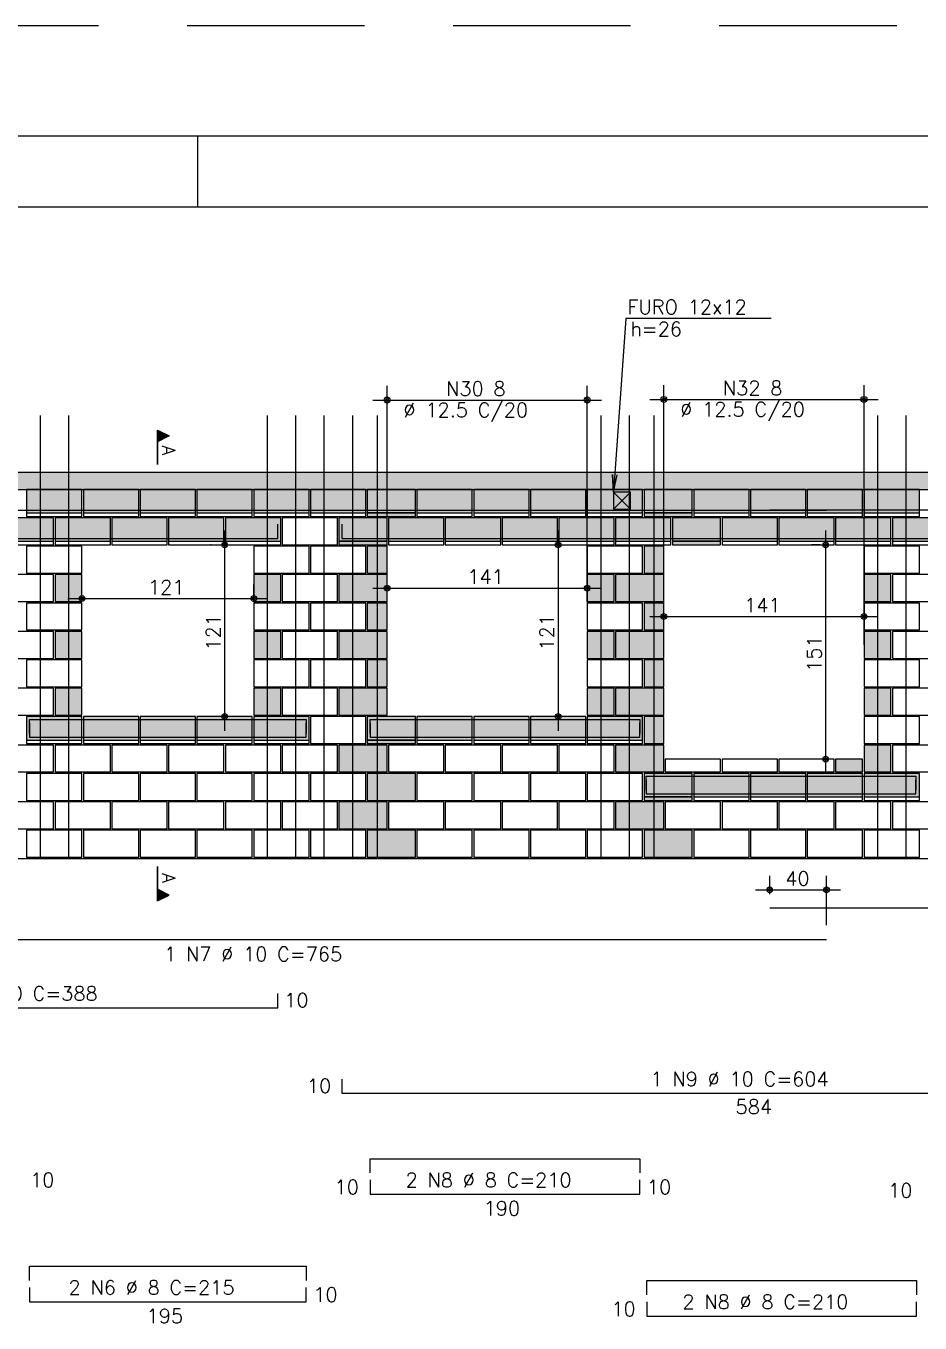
# Model space of a CAD drawing. Extents: x -1 to 122, y -1 to 61.
# Drawn here: x 19.46 to 32.06, y 42.78 to 61.05 of the extents above; entities that cross this region are included whole.
import ezdxf

# ---------------------------------------------------------------- set-up
doc = ezdxf.new("R2010")
doc.units = 0
doc.header["$MEASUREMENT"] = 0
doc.linetypes.add('HIDDEN', pattern=[0.375, 0.25, -0.125])
doc.layers.get('0').update_dxf_attribs({"linetype": 'CONTINUOUS'})
doc.layers.get('Defpoints').update_dxf_attribs({"linetype": 'CONTINUOUS'})
for name, color, linetype in [('ARQ_FOLHA', 7, 'CONTINUOUS'), ('PENA_01', 1, 'CONTINUOUS'), ('PENA_02', 2, 'CONTINUOUS'), ('PENA_03', 3, 'CONTINUOUS'), ('PENA_05', 5, 'CONTINUOUS'), ('PENA_09', 254, 'CONTINUOUS'), ('PENA_11', 252, 'CONTINUOUS'), ('PENA_21', 100, 'CONTINUOUS'), ('PENA_23', 50, 'CONTINUOUS'), ('PENA_28', 135, 'CONTINUOUS')]:
    doc.layers.add(name, color=color, linetype=linetype)
doc.styles.get("Standard").update_dxf_attribs({"font": 'ROMANS.SHX'})

# ---------------------------------------------------------------- blocks, each defined once
blk = doc.blocks.new('FOLHA A1+1 - 1102 X 594')
at = {"layer": 'ARQ_FOLHA', "color": 1}
blk.add_line((-979, 584), (-979, 594), dxfattribs=at)
for points in [[(-1189, 0), (0, 0), (0, 594), (-1189, 594)], [(-1164, 10), (-10, 10), (-10, 584), (-1164, 584)]]:
    blk.add_lwpolyline(points, close=True, dxfattribs=at)
at = {"layer": 'Defpoints', "color": 8, "linetype": 'HIDDEN', "ltscale": 100}
blk.add_lwpolyline([(-1208.5, 609.5), (-1208.5, -15.5), (19.5, -15.5), (19.5, 609.5)], close=True, dxfattribs=at)

msp = doc.modelspace()

# ---------------------------------------------------------------- linework, layer by layer
at = {"layer": 'PENA_01', "linetype": 'Continuous'}
for p, q in [((24.555, 52.932), (24.555, 55.981)), ((27.375, 52.932), (27.375, 55.981)), ((28.455, 52.332), (28.455, 55.99)), ((31.275, 52.332), (31.275, 55.99)), ((24.355, 55.781), (27.575, 55.781)), ((28.255, 55.79), (31.475, 55.79)), ((27.745, 54.482), (27.985, 54.242)), ((27.985, 54.482), (27.745, 54.242)), ((19.475, 54.192), (20.255, 54.192)), ((20.275, 54.192), (21.055, 54.192)), ((21.075, 54.192), (21.855, 54.192)), ((21.875, 54.192), (22.655, 54.192)), ((22.675, 54.192), (23.455, 54.192)), ((23.475, 54.192), (24.255, 54.192)), ((24.275, 54.192), (24.955, 54.192)), ((24.975, 54.192), (25.755, 54.192)), ((25.775, 54.192), (26.555, 54.192)), ((26.575, 54.192), (27.355, 54.192)), ((27.375, 54.192), (28.155, 54.192)), ((28.175, 54.192), (28.855, 54.192)), ((28.875, 54.192), (29.655, 54.192)), ((29.675, 54.192), (30.455, 54.192)), ((30.475, 54.192), (31.255, 54.192)), ((31.275, 54.192), (32.055, 54.192)), ((22.265, 53.942), (22.265, 51.122)), ((26.965, 53.942), (26.965, 51.122)), ((30.734, 53.942), (30.734, 50.522)), ((19.075, 53.792), (19.855, 53.792)), ((19.875, 53.792), (20.655, 53.792)), ((20.675, 53.792), (21.455, 53.792)), ((21.475, 53.792), (22.255, 53.792)), ((22.075, 53.742), (22.065, 53.742)), ((22.275, 53.792), (23.055, 53.792)), ((23.875, 53.792), (24.555, 53.792)), ((24.575, 53.792), (25.355, 53.792)), ((25.375, 53.792), (26.155, 53.792)), ((26.175, 53.792), (26.955, 53.792)), ((26.975, 53.792), (27.755, 53.792)), ((27.155, 53.742), (27.165, 53.742)), ((27.775, 53.792), (28.555, 53.792)), ((28.575, 53.792), (29.255, 53.792)), ((29.275, 53.792), (30.055, 53.792)), ((30.075, 53.792), (30.855, 53.792)), ((30.655, 53.742), (30.534, 53.742)), ((30.875, 53.792), (31.655, 53.792)), ((31.675, 53.792), (32.455, 53.792)), ((20.255, 52.932), (20.255, 53.184)), ((22.675, 52.932), (22.675, 53.184)), ((24.355, 53.132), (27.575, 53.132)), ((27.375, 53.122), (27.375, 52.932)), ((20.055, 52.984), (22.875, 52.984)), ((28.255, 52.732), (31.475, 52.732)), ((19.475, 50.992), (20.255, 50.992)), ((20.275, 50.992), (21.055, 50.992)), ((21.075, 50.992), (21.855, 50.992)), ((21.875, 50.992), (22.655, 50.992)), ((22.675, 50.992), (23.455, 50.992)), ((24.275, 50.992), (24.955, 50.992)), ((24.975, 50.992), (25.755, 50.992)), ((25.775, 50.992), (26.555, 50.992)), ((26.575, 50.992), (27.355, 50.992)), ((27.375, 50.992), (28.155, 50.992)), ((30.655, 50.722), (30.534, 50.722)), ((28.175, 50.192), (28.855, 50.192)), ((28.875, 50.192), (29.655, 50.192)), ((29.675, 50.192), (30.455, 50.192)), ((30.475, 50.192), (31.255, 50.192)), ((31.275, 50.192), (32.055, 50.192)), ((29.946, 48.823), (29.946, 49.081)), ((30.746, 48.384), (30.746, 49.081)), ((29.746, 48.881), (30.946, 48.881))]:
    msp.add_line(p, q, dxfattribs=at)
msp.add_lwpolyline([(27.745, 54.482), (27.745, 54.242), (27.985, 54.242), (27.985, 54.482), (27.745, 54.482)], dxfattribs=at)
at = {"layer": 'PENA_02', "linetype": 'Continuous'}
msp.add_line((7.775, 49.322), (63.955, 49.322), dxfattribs=at)
for points in [[(7.775, 54.762), (7.775, 54.522), (8.375, 54.522), (8.375, 53.742), (15.855, 53.742), (15.855, 54.522), (43.355, 54.522), (43.355, 54.762), (7.775, 54.762)], [(19.475, 54.142), (20.255, 54.142), (20.255, 54.522), (19.475, 54.522), (19.475, 54.142)], [(20.275, 54.142), (21.055, 54.142), (21.055, 54.522), (20.275, 54.522), (20.275, 54.142)], [(21.075, 54.142), (21.855, 54.142), (21.855, 54.522), (21.075, 54.522), (21.075, 54.142)], [(21.875, 54.142), (22.655, 54.142), (22.655, 54.522), (21.875, 54.522), (21.875, 54.142)], [(22.675, 54.142), (23.455, 54.142), (23.455, 54.522), (22.675, 54.522), (22.675, 54.142)], [(23.475, 54.142), (24.255, 54.142), (24.255, 54.522), (23.475, 54.522), (23.475, 54.142)], [(24.275, 54.142), (24.955, 54.142), (24.955, 54.522), (24.275, 54.522), (24.275, 54.142)], [(24.975, 54.142), (25.755, 54.142), (25.755, 54.522), (24.975, 54.522), (24.975, 54.142)], [(25.775, 54.142), (26.555, 54.142), (26.555, 54.522), (25.775, 54.522), (25.775, 54.142)], [(26.575, 54.142), (27.355, 54.142), (27.355, 54.522), (26.575, 54.522), (26.575, 54.142)], [(27.375, 54.142), (28.155, 54.142), (28.155, 54.522), (27.375, 54.522), (27.375, 54.142)], [(28.175, 54.142), (28.855, 54.142), (28.855, 54.522), (28.175, 54.522), (28.175, 54.142)], [(28.875, 54.142), (29.655, 54.142), (29.655, 54.522), (28.875, 54.522), (28.875, 54.142)], [(29.675, 54.142), (30.455, 54.142), (30.455, 54.522), (29.675, 54.522), (29.675, 54.142)], [(30.475, 54.142), (31.255, 54.142), (31.255, 54.522), (30.475, 54.522), (30.475, 54.142)], [(31.275, 54.142), (32.055, 54.142), (32.055, 54.522), (31.275, 54.522), (31.275, 54.142)], [(19.075, 53.742), (19.855, 53.742), (19.855, 54.122), (19.075, 54.122), (19.075, 53.742)], [(19.875, 53.742), (20.655, 53.742), (20.655, 54.122), (19.875, 54.122), (19.875, 53.742)], [(20.675, 53.742), (21.455, 53.742), (21.455, 54.122), (20.675, 54.122), (20.675, 53.742)], [(21.475, 53.742), (22.255, 53.742), (22.255, 54.122), (21.475, 54.122), (21.475, 53.742)], [(22.275, 53.742), (23.055, 53.742), (23.055, 54.122), (22.275, 54.122), (22.275, 53.742)], [(23.075, 53.742), (23.855, 53.742), (23.855, 54.122), (23.075, 54.122), (23.075, 53.742)], [(23.875, 53.742), (24.555, 53.742), (24.555, 54.122), (23.875, 54.122), (23.875, 53.742)], [(24.575, 53.742), (25.355, 53.742), (25.355, 54.122), (24.575, 54.122), (24.575, 53.742)], [(25.375, 53.742), (26.155, 53.742), (26.155, 54.122), (25.375, 54.122), (25.375, 53.742)], [(26.175, 53.742), (26.955, 53.742), (26.955, 54.122), (26.175, 54.122), (26.175, 53.742)], [(26.975, 53.742), (27.755, 53.742), (27.755, 54.122), (26.975, 54.122), (26.975, 53.742)], [(27.775, 53.742), (28.555, 53.742), (28.555, 54.122), (27.775, 54.122), (27.775, 53.742)], [(28.575, 53.742), (29.255, 53.742), (29.255, 54.122), (28.575, 54.122), (28.575, 53.742)], [(29.275, 53.742), (30.055, 53.742), (30.055, 54.122), (29.275, 54.122), (29.275, 53.742)], [(30.075, 53.742), (30.855, 53.742), (30.855, 54.122), (30.075, 54.122), (30.075, 53.742)], [(30.875, 53.742), (31.655, 53.742), (31.655, 54.122), (30.875, 54.122), (30.875, 53.742)], [(31.675, 53.742), (32.455, 53.742), (32.455, 54.122), (31.675, 54.122), (31.675, 53.742)], [(19.475, 53.342), (20.255, 53.342), (20.255, 53.722), (19.475, 53.722), (19.475, 53.342)], [(22.675, 53.342), (23.455, 53.342), (23.455, 53.722), (22.675, 53.722), (22.675, 53.342)], [(23.475, 53.342), (24.255, 53.342), (24.255, 53.722), (23.475, 53.722), (23.475, 53.342)], [(24.275, 53.342), (24.555, 53.342), (24.555, 53.722), (24.275, 53.722), (24.275, 53.342)], [(27.375, 53.342), (28.155, 53.342), (28.155, 53.722), (27.375, 53.722), (27.375, 53.342)], [(28.175, 53.342), (28.455, 53.342), (28.455, 53.722), (28.175, 53.722), (28.175, 53.342)], [(31.275, 53.342), (32.055, 53.342), (32.055, 53.722), (31.275, 53.722), (31.275, 53.342)], [(19.075, 52.942), (19.855, 52.942), (19.855, 53.322), (19.075, 53.322), (19.075, 52.942)], [(19.875, 52.942), (20.255, 52.942), (20.255, 53.322), (19.875, 53.322), (19.875, 52.942)], [(22.675, 52.942), (23.055, 52.942), (23.055, 53.322), (22.675, 53.322), (22.675, 52.942)], [(23.075, 52.942), (23.855, 52.942), (23.855, 53.322), (23.075, 53.322), (23.075, 52.942)], [(23.875, 52.942), (24.555, 52.942), (24.555, 53.322), (23.875, 53.322), (23.875, 52.942)], [(27.375, 52.942), (27.755, 52.942), (27.755, 53.322), (27.375, 53.322), (27.375, 52.942)], [(27.775, 52.942), (28.455, 52.942), (28.455, 53.322), (27.775, 53.322), (27.775, 52.942)], [(31.275, 52.942), (31.655, 52.942), (31.655, 53.322), (31.275, 53.322), (31.275, 52.942)], [(31.675, 52.942), (32.455, 52.942), (32.455, 53.322), (31.675, 53.322), (31.675, 52.942)], [(19.475, 52.542), (20.255, 52.542), (20.255, 52.922), (19.475, 52.922), (19.475, 52.542)], [(22.675, 52.542), (23.455, 52.542), (23.455, 52.922), (22.675, 52.922), (22.675, 52.542)], [(23.475, 52.542), (24.255, 52.542), (24.255, 52.922), (23.475, 52.922), (23.475, 52.542)], [(24.275, 52.542), (24.555, 52.542), (24.555, 52.922), (24.275, 52.922), (24.275, 52.542)], [(27.375, 52.542), (28.155, 52.542), (28.155, 52.922), (27.375, 52.922), (27.375, 52.542)], [(28.175, 52.542), (28.455, 52.542), (28.455, 52.922), (28.175, 52.922), (28.175, 52.542)], [(31.275, 52.542), (32.055, 52.542), (32.055, 52.922), (31.275, 52.922), (31.275, 52.542)], [(19.075, 52.142), (19.855, 52.142), (19.855, 52.522), (19.075, 52.522), (19.075, 52.142)], [(19.875, 52.142), (20.255, 52.142), (20.255, 52.522), (19.875, 52.522), (19.875, 52.142)], [(22.675, 52.142), (23.055, 52.142), (23.055, 52.522), (22.675, 52.522), (22.675, 52.142)], [(23.075, 52.142), (23.855, 52.142), (23.855, 52.522), (23.075, 52.522), (23.075, 52.142)], [(23.875, 52.142), (24.555, 52.142), (24.555, 52.522), (23.875, 52.522), (23.875, 52.142)], [(27.375, 52.142), (27.755, 52.142), (27.755, 52.522), (27.375, 52.522), (27.375, 52.142)], [(27.775, 52.142), (28.455, 52.142), (28.455, 52.522), (27.775, 52.522), (27.775, 52.142)], [(31.275, 52.142), (31.655, 52.142), (31.655, 52.522), (31.275, 52.522), (31.275, 52.142)], [(31.675, 52.142), (32.455, 52.142), (32.455, 52.522), (31.675, 52.522), (31.675, 52.142)], [(19.475, 51.742), (20.255, 51.742), (20.255, 52.122), (19.475, 52.122), (19.475, 51.742)], [(22.675, 51.742), (23.455, 51.742), (23.455, 52.122), (22.675, 52.122), (22.675, 51.742)], [(23.475, 51.742), (24.255, 51.742), (24.255, 52.122), (23.475, 52.122), (23.475, 51.742)], [(24.275, 51.742), (24.555, 51.742), (24.555, 52.122), (24.275, 52.122), (24.275, 51.742)], [(27.375, 51.742), (28.155, 51.742), (28.155, 52.122), (27.375, 52.122), (27.375, 51.742)], [(28.175, 51.742), (28.455, 51.742), (28.455, 52.122), (28.175, 52.122), (28.175, 51.742)], [(31.275, 51.742), (32.055, 51.742), (32.055, 52.122), (31.275, 52.122), (31.275, 51.742)], [(19.075, 51.342), (19.855, 51.342), (19.855, 51.722), (19.075, 51.722), (19.075, 51.342)], [(19.875, 51.342), (20.255, 51.342), (20.255, 51.722), (19.875, 51.722), (19.875, 51.342)], [(22.675, 51.342), (23.055, 51.342), (23.055, 51.722), (22.675, 51.722), (22.675, 51.342)], [(23.075, 51.342), (23.855, 51.342), (23.855, 51.722), (23.075, 51.722), (23.075, 51.342)], [(23.875, 51.342), (24.555, 51.342), (24.555, 51.722), (23.875, 51.722), (23.875, 51.342)], [(27.375, 51.342), (27.755, 51.342), (27.755, 51.722), (27.375, 51.722), (27.375, 51.342)], [(27.775, 51.342), (28.455, 51.342), (28.455, 51.722), (27.775, 51.722), (27.775, 51.342)], [(31.275, 51.342), (31.655, 51.342), (31.655, 51.722), (31.275, 51.722), (31.275, 51.342)], [(31.675, 51.342), (32.455, 51.342), (32.455, 51.722), (31.675, 51.722), (31.675, 51.342)], [(19.475, 50.942), (20.255, 50.942), (20.255, 51.322), (19.475, 51.322), (19.475, 50.942)], [(20.275, 50.942), (21.055, 50.942), (21.055, 51.322), (20.275, 51.322), (20.275, 50.942)], [(21.075, 50.942), (21.855, 50.942), (21.855, 51.322), (21.075, 51.322), (21.075, 50.942)], [(21.875, 50.942), (22.655, 50.942), (22.655, 51.322), (21.875, 51.322), (21.875, 50.942)], [(22.675, 50.942), (23.455, 50.942), (23.455, 51.322), (22.675, 51.322), (22.675, 50.942)], [(23.475, 50.942), (24.255, 50.942), (24.255, 51.322), (23.475, 51.322), (23.475, 50.942)], [(24.275, 50.942), (24.955, 50.942), (24.955, 51.322), (24.275, 51.322), (24.275, 50.942)], [(24.975, 50.942), (25.755, 50.942), (25.755, 51.322), (24.975, 51.322), (24.975, 50.942)], [(25.775, 50.942), (26.555, 50.942), (26.555, 51.322), (25.775, 51.322), (25.775, 50.942)], [(26.575, 50.942), (27.355, 50.942), (27.355, 51.322), (26.575, 51.322), (26.575, 50.942)], [(27.375, 50.942), (28.155, 50.942), (28.155, 51.322), (27.375, 51.322), (27.375, 50.942)], [(28.175, 50.942), (28.455, 50.942), (28.455, 51.322), (28.175, 51.322), (28.175, 50.942)], [(31.275, 50.942), (32.055, 50.942), (32.055, 51.322), (31.275, 51.322), (31.275, 50.942)], [(19.075, 50.542), (19.855, 50.542), (19.855, 50.922), (19.075, 50.922), (19.075, 50.542)], [(19.875, 50.542), (20.655, 50.542), (20.655, 50.922), (19.875, 50.922), (19.875, 50.542)], [(20.675, 50.542), (21.455, 50.542), (21.455, 50.922), (20.675, 50.922), (20.675, 50.542)], [(21.475, 50.542), (22.255, 50.542), (22.255, 50.922), (21.475, 50.922), (21.475, 50.542)], [(22.275, 50.542), (23.055, 50.542), (23.055, 50.922), (22.275, 50.922), (22.275, 50.542)], [(23.075, 50.542), (23.855, 50.542), (23.855, 50.922), (23.075, 50.922), (23.075, 50.542)], [(23.875, 50.542), (24.555, 50.542), (24.555, 50.922), (23.875, 50.922), (23.875, 50.542)], [(24.575, 50.542), (25.355, 50.542), (25.355, 50.922), (24.575, 50.922), (24.575, 50.542)], [(25.375, 50.542), (26.155, 50.542), (26.155, 50.922), (25.375, 50.922), (25.375, 50.542)], [(26.175, 50.542), (26.955, 50.542), (26.955, 50.922), (26.175, 50.922), (26.175, 50.542)], [(26.975, 50.542), (27.755, 50.542), (27.755, 50.922), (26.975, 50.922), (26.975, 50.542)], [(27.775, 50.542), (28.455, 50.542), (28.455, 50.922), (27.775, 50.922), (27.775, 50.542)], [(31.275, 50.542), (31.655, 50.542), (31.655, 50.922), (31.275, 50.922), (31.275, 50.542)], [(31.675, 50.542), (32.455, 50.542), (32.455, 50.922), (31.675, 50.922), (31.675, 50.542)], [(28.475, 50.542), (29.255, 50.542), (29.255, 50.722), (28.475, 50.722), (28.475, 50.542)], [(29.275, 50.542), (30.055, 50.542), (30.055, 50.722), (29.275, 50.722), (29.275, 50.542)], [(30.075, 50.542), (30.855, 50.542), (30.855, 50.722), (30.075, 50.722), (30.075, 50.542)], [(30.875, 50.542), (31.255, 50.542), (31.255, 50.722), (30.875, 50.722), (30.875, 50.542)], [(19.475, 50.142), (20.255, 50.142), (20.255, 50.522), (19.475, 50.522), (19.475, 50.142)], [(20.275, 50.142), (21.055, 50.142), (21.055, 50.522), (20.275, 50.522), (20.275, 50.142)], [(21.075, 50.142), (21.855, 50.142), (21.855, 50.522), (21.075, 50.522), (21.075, 50.142)], [(21.875, 50.142), (22.655, 50.142), (22.655, 50.522), (21.875, 50.522), (21.875, 50.142)], [(22.675, 50.142), (23.455, 50.142), (23.455, 50.522), (22.675, 50.522), (22.675, 50.142)], [(23.475, 50.142), (24.255, 50.142), (24.255, 50.522), (23.475, 50.522), (23.475, 50.142)], [(24.275, 50.142), (24.955, 50.142), (24.955, 50.522), (24.275, 50.522), (24.275, 50.142)], [(24.975, 50.142), (25.755, 50.142), (25.755, 50.522), (24.975, 50.522), (24.975, 50.142)], [(25.775, 50.142), (26.555, 50.142), (26.555, 50.522), (25.775, 50.522), (25.775, 50.142)], [(26.575, 50.142), (27.355, 50.142), (27.355, 50.522), (26.575, 50.522), (26.575, 50.142)], [(27.375, 50.142), (28.155, 50.142), (28.155, 50.522), (27.375, 50.522), (27.375, 50.142)], [(28.175, 50.142), (28.855, 50.142), (28.855, 50.522), (28.175, 50.522), (28.175, 50.142)], [(28.875, 50.142), (29.655, 50.142), (29.655, 50.522), (28.875, 50.522), (28.875, 50.142)], [(29.675, 50.142), (30.455, 50.142), (30.455, 50.522), (29.675, 50.522), (29.675, 50.142)], [(30.475, 50.142), (31.255, 50.142), (31.255, 50.522), (30.475, 50.522), (30.475, 50.142)], [(31.275, 50.142), (32.055, 50.142), (32.055, 50.522), (31.275, 50.522), (31.275, 50.142)], [(19.075, 49.742), (19.855, 49.742), (19.855, 50.122), (19.075, 50.122), (19.075, 49.742)], [(19.875, 49.742), (20.655, 49.742), (20.655, 50.122), (19.875, 50.122), (19.875, 49.742)], [(20.675, 49.742), (21.455, 49.742), (21.455, 50.122), (20.675, 50.122), (20.675, 49.742)], [(21.475, 49.742), (22.255, 49.742), (22.255, 50.122), (21.475, 50.122), (21.475, 49.742)], [(22.275, 49.742), (23.055, 49.742), (23.055, 50.122), (22.275, 50.122), (22.275, 49.742)], [(23.075, 49.742), (23.855, 49.742), (23.855, 50.122), (23.075, 50.122), (23.075, 49.742)], [(23.875, 49.742), (24.555, 49.742), (24.555, 50.122), (23.875, 50.122), (23.875, 49.742)], [(24.575, 49.742), (25.355, 49.742), (25.355, 50.122), (24.575, 50.122), (24.575, 49.742)], [(25.375, 49.742), (26.155, 49.742), (26.155, 50.122), (25.375, 50.122), (25.375, 49.742)], [(26.175, 49.742), (26.955, 49.742), (26.955, 50.122), (26.175, 50.122), (26.175, 49.742)], [(26.975, 49.742), (27.755, 49.742), (27.755, 50.122), (26.975, 50.122), (26.975, 49.742)], [(27.775, 49.742), (28.455, 49.742), (28.455, 50.122), (27.775, 50.122), (27.775, 49.742)], [(28.475, 49.742), (29.255, 49.742), (29.255, 50.122), (28.475, 50.122), (28.475, 49.742)], [(29.275, 49.742), (30.055, 49.742), (30.055, 50.122), (29.275, 50.122), (29.275, 49.742)], [(30.075, 49.742), (30.855, 49.742), (30.855, 50.122), (30.075, 50.122), (30.075, 49.742)], [(30.875, 49.742), (31.655, 49.742), (31.655, 50.122), (30.875, 50.122), (30.875, 49.742)], [(31.675, 49.742), (32.455, 49.742), (32.455, 50.122), (31.675, 50.122), (31.675, 49.742)], [(19.475, 49.342), (20.255, 49.342), (20.255, 49.722), (19.475, 49.722), (19.475, 49.342)], [(20.275, 49.342), (21.055, 49.342), (21.055, 49.722), (20.275, 49.722), (20.275, 49.342)], [(21.075, 49.342), (21.855, 49.342), (21.855, 49.722), (21.075, 49.722), (21.075, 49.342)], [(21.875, 49.342), (22.655, 49.342), (22.655, 49.722), (21.875, 49.722), (21.875, 49.342)], [(22.675, 49.342), (23.455, 49.342), (23.455, 49.722), (22.675, 49.722), (22.675, 49.342)], [(23.475, 49.342), (24.255, 49.342), (24.255, 49.722), (23.475, 49.722), (23.475, 49.342)], [(24.275, 49.342), (24.955, 49.342), (24.955, 49.722), (24.275, 49.722), (24.275, 49.342)], [(24.975, 49.342), (25.755, 49.342), (25.755, 49.722), (24.975, 49.722), (24.975, 49.342)], [(25.775, 49.342), (26.555, 49.342), (26.555, 49.722), (25.775, 49.722), (25.775, 49.342)], [(26.575, 49.342), (27.355, 49.342), (27.355, 49.722), (26.575, 49.722), (26.575, 49.342)], [(27.375, 49.342), (28.155, 49.342), (28.155, 49.722), (27.375, 49.722), (27.375, 49.342)], [(28.175, 49.342), (28.855, 49.342), (28.855, 49.722), (28.175, 49.722), (28.175, 49.342)], [(28.875, 49.342), (29.655, 49.342), (29.655, 49.722), (28.875, 49.722), (28.875, 49.342)], [(29.675, 49.342), (30.455, 49.342), (30.455, 49.722), (29.675, 49.722), (29.675, 49.342)], [(30.475, 49.342), (31.255, 49.342), (31.255, 49.722), (30.475, 49.722), (30.475, 49.342)], [(31.275, 49.342), (32.055, 49.342), (32.055, 49.722), (31.275, 49.722), (31.275, 49.342)]]:
    msp.add_lwpolyline(points, dxfattribs=at)
for centre, radius in [((24.555, 55.781), 0.0416), ((24.555, 55.781), 0.0208), ((27.375, 55.781), 0.0416), ((27.375, 55.781), 0.0208), ((28.455, 55.79), 0.0416), ((28.455, 55.79), 0.0208), ((31.275, 55.79), 0.0416), ((31.275, 55.79), 0.0208), ((22.265, 53.742), 0.04), ((22.265, 53.742), 0.02), ((26.965, 53.742), 0.04), ((26.965, 53.742), 0.02), ((30.734, 53.742), 0.04), ((30.734, 53.742), 0.02), ((24.555, 53.132), 0.04), ((27.375, 53.132), 0.04), ((20.255, 52.984), 0.04), ((20.255, 52.984), 0.02), ((22.675, 52.984), 0.04), ((22.675, 52.984), 0.02), ((24.555, 53.132), 0.02), ((27.375, 53.132), 0.02), ((28.455, 52.732), 0.04), ((28.455, 52.732), 0.02), ((31.275, 52.732), 0.04), ((31.275, 52.732), 0.02), ((22.265, 51.322), 0.04), ((22.265, 51.322), 0.02), ((26.965, 51.322), 0.04), ((26.965, 51.322), 0.02), ((30.734, 50.722), 0.04), ((30.734, 50.722), 0.02), ((29.946, 48.881), 0.04), ((29.946, 48.881), 0.02), ((30.746, 48.881), 0.04), ((30.746, 48.881), 0.02)]:
    msp.add_circle(centre, radius, dxfattribs=at)
at = {"layer": 'PENA_03', "linetype": 'Continuous'}
for p, q in [((21.32, 54.872), (21.32, 55.358)), ((21.32, 55.358), (21.485, 55.275)), ((21.32, 55.357), (21.32, 55.193)), ((21.32, 55.357), (21.484, 55.275)), ((21.484, 55.275), (21.32, 55.193)), ((21.485, 55.275), (21.32, 55.192)), ((21.32, 55.192), (21.32, 54.872)), ((21.332, 55.352), (21.332, 55.198)), ((21.345, 55.345), (21.345, 55.205)), ((21.358, 55.339), (21.358, 55.211)), ((21.371, 55.332), (21.371, 55.218)), ((21.383, 55.326), (21.383, 55.224)), ((21.396, 55.32), (21.396, 55.23)), ((21.409, 55.313), (21.409, 55.237)), ((21.422, 55.307), (21.422, 55.243)), ((21.434, 55.301), (21.434, 55.249)), ((21.447, 55.294), (21.447, 55.256)), ((21.46, 55.288), (21.46, 55.262)), ((21.473, 55.281), (21.473, 55.269)), ((22.275, 53.742), (22.275, 53.742)), ((26.955, 53.742), (26.955, 53.742)), ((30.855, 53.742), (30.855, 53.742)), ((27.375, 53.322), (27.375, 53.322)), ((24.555, 53.132), (24.555, 53.132)), ((20.255, 52.732), (20.255, 52.732)), ((22.675, 52.732), (22.675, 52.732)), ((24.555, 52.732), (24.555, 52.732)), ((27.375, 52.732), (27.375, 52.732)), ((28.455, 52.732), (28.455, 52.732)), ((31.275, 52.732), (31.275, 52.732)), ((28.455, 52.132), (28.455, 52.132)), ((31.275, 52.132), (31.275, 52.132)), ((22.265, 51.322), (22.265, 51.322)), ((26.965, 51.322), (26.965, 51.322)), ((30.855, 50.722), (30.855, 50.722)), ((21.32, 49.211), (21.32, 48.725)), ((21.32, 48.891), (21.32, 49.211)), ((21.485, 48.808), (21.32, 48.891)), ((21.32, 48.726), (21.32, 48.89)), ((21.484, 48.808), (21.32, 48.89)), ((21.32, 48.725), (21.485, 48.808)), ((21.32, 48.726), (21.484, 48.808)), ((21.332, 48.731), (21.332, 48.885)), ((21.345, 48.738), (21.345, 48.878)), ((21.358, 48.744), (21.358, 48.872)), ((21.371, 48.751), (21.371, 48.865)), ((21.383, 48.757), (21.383, 48.859)), ((21.396, 48.763), (21.396, 48.853)), ((21.409, 48.77), (21.409, 48.846)), ((21.422, 48.776), (21.422, 48.84)), ((21.434, 48.783), (21.434, 48.834)), ((21.447, 48.789), (21.447, 48.827)), ((21.46, 48.795), (21.46, 48.821)), ((21.473, 48.802), (21.473, 48.814)), ((29.946, 48.623), (29.946, 48.623)), ((30.746, 48.184), (30.746, 48.184))]:
    msp.add_line(p, q, dxfattribs=at)
msp.add_lwpolyline([(29.969, 56.931), (27.92, 56.931), (27.745, 54.482), (27.73, 54.732), (27.745, 54.482), (27.795, 54.727)], dxfattribs=at)
at = {"layer": 'PENA_05', "linetype": 'Continuous'}
for p, q in [((15.455, 54.232), (30.746, 54.232)), ((48.255, 54.232), (29.946, 54.232)), ((23.015, 53.832), (23.015, 54.032)), ((23.915, 54.032), (23.915, 53.832)), ((15.455, 53.832), (23.015, 53.832)), ((23.915, 53.832), (35.615, 53.832)), ((19.515, 51.082), (19.515, 51.282)), ((19.515, 51.282), (23.415, 51.282)), ((19.515, 51.232), (19.515, 51.032)), ((23.415, 51.282), (23.415, 51.082)), ((23.415, 51.032), (23.415, 51.232)), ((24.315, 51.082), (24.315, 51.282)), ((24.315, 51.282), (28.115, 51.282)), ((24.315, 51.232), (24.315, 51.032)), ((28.115, 51.282), (28.115, 51.082)), ((28.115, 51.032), (28.115, 51.232)), ((19.515, 51.032), (23.415, 51.032)), ((24.315, 51.032), (28.115, 51.032)), ((28.205, 50.282), (28.205, 50.482)), ((28.205, 50.482), (32.005, 50.482)), ((28.205, 50.432), (28.205, 50.232)), ((32.005, 50.482), (32.005, 50.282)), ((32.005, 50.232), (32.005, 50.432)), ((28.205, 50.232), (32.005, 50.232)), ((48.255, 48.623), (29.946, 48.623)), ((15.455, 48.184), (30.746, 48.184)), ((23.015, 47.222), (23.015, 47.422)), ((15.455, 47.222), (23.015, 47.222)), ((23.915, 46.217), (23.915, 46.017)), ((23.915, 46.017), (35.615, 46.017)), ((24.315, 44.895), (24.315, 45.095)), ((24.315, 45.095), (28.115, 45.095)), ((28.115, 45.095), (28.115, 44.895)), ((24.315, 44.795), (24.315, 44.595)), ((28.115, 44.595), (28.115, 44.795)), ((24.315, 44.595), (28.115, 44.595)), ((19.515, 43.38), (19.515, 43.58)), ((19.515, 43.58), (23.415, 43.58)), ((23.415, 43.58), (23.415, 43.38)), ((28.215, 43.179), (28.215, 43.379)), ((28.215, 43.379), (32.015, 43.379)), ((32.015, 43.379), (32.015, 43.179)), ((19.515, 43.28), (19.515, 43.08)), ((23.415, 43.08), (23.415, 43.28)), ((19.515, 43.08), (23.415, 43.08)), ((28.215, 43.079), (28.215, 42.879)), ((32.015, 42.879), (32.015, 43.079)), ((28.215, 42.879), (32.015, 42.879))]:
    msp.add_line(p, q, dxfattribs=at)
for points in [[(19.665, 55.562), (19.665, 49.322)], [(20.065, 55.562), (20.065, 49.322)], [(22.865, 55.562), (22.865, 49.322)], [(23.265, 55.562), (23.265, 49.322)], [(23.665, 55.562), (23.665, 49.322)], [(24.065, 55.562), (24.065, 49.322)], [(24.415, 55.562), (24.415, 49.322)], [(27.565, 55.562), (27.565, 49.322)], [(27.965, 55.562), (27.965, 49.322)], [(28.315, 55.562), (28.315, 49.322)], [(31.465, 55.562), (31.465, 49.322)], [(31.865, 55.562), (31.865, 49.322)]]:
    msp.add_lwpolyline(points, dxfattribs=at)
at = {"layer": 'PENA_09', "linetype": 'Continuous'}
for points in [[(19.475, 54.192), (20.255, 54.192), (20.255, 54.522), (19.475, 54.522), (19.475, 54.192)], [(20.275, 54.192), (21.055, 54.192), (21.055, 54.522), (20.275, 54.522), (20.275, 54.192)], [(21.075, 54.192), (21.855, 54.192), (21.855, 54.522), (21.075, 54.522), (21.075, 54.192)], [(21.875, 54.192), (22.655, 54.192), (22.655, 54.522), (21.875, 54.522), (21.875, 54.192)], [(22.675, 54.192), (23.455, 54.192), (23.455, 54.522), (22.675, 54.522), (22.675, 54.192)], [(23.475, 54.192), (24.255, 54.192), (24.255, 54.522), (23.475, 54.522), (23.475, 54.192)], [(24.275, 54.192), (24.955, 54.192), (24.955, 54.522), (24.275, 54.522), (24.275, 54.192)], [(24.975, 54.192), (25.755, 54.192), (25.755, 54.522), (24.975, 54.522), (24.975, 54.192)], [(25.775, 54.192), (26.555, 54.192), (26.555, 54.522), (25.775, 54.522), (25.775, 54.192)], [(26.575, 54.192), (27.355, 54.192), (27.355, 54.522), (26.575, 54.522), (26.575, 54.192)], [(27.375, 54.192), (28.155, 54.192), (28.155, 54.522), (27.375, 54.522), (27.375, 54.192)], [(28.175, 54.192), (28.855, 54.192), (28.855, 54.522), (28.175, 54.522), (28.175, 54.192)], [(28.875, 54.192), (29.655, 54.192), (29.655, 54.522), (28.875, 54.522), (28.875, 54.192)], [(29.675, 54.192), (30.455, 54.192), (30.455, 54.522), (29.675, 54.522), (29.675, 54.192)], [(30.475, 54.192), (31.255, 54.192), (31.255, 54.522), (30.475, 54.522), (30.475, 54.192)], [(31.275, 54.192), (32.055, 54.192), (32.055, 54.522), (31.275, 54.522), (31.275, 54.192)], [(19.075, 53.792), (19.855, 53.792), (19.855, 54.122), (19.075, 54.122), (19.075, 53.792)], [(19.875, 53.792), (20.655, 53.792), (20.655, 54.122), (19.875, 54.122), (19.875, 53.792)], [(20.675, 53.792), (21.455, 53.792), (21.455, 54.122), (20.675, 54.122), (20.675, 53.792)], [(21.475, 53.792), (22.255, 53.792), (22.255, 54.122), (21.475, 54.122), (21.475, 53.792)], [(22.275, 53.792), (23.055, 53.792), (23.055, 54.122), (22.275, 54.122), (22.275, 53.792)], [(23.875, 53.792), (24.555, 53.792), (24.555, 54.122), (23.875, 54.122), (23.875, 53.792)], [(24.575, 53.792), (25.355, 53.792), (25.355, 54.122), (24.575, 54.122), (24.575, 53.792)], [(25.375, 53.792), (26.155, 53.792), (26.155, 54.122), (25.375, 54.122), (25.375, 53.792)], [(26.175, 53.792), (26.955, 53.792), (26.955, 54.122), (26.175, 54.122), (26.175, 53.792)], [(26.975, 53.792), (27.755, 53.792), (27.755, 54.122), (26.975, 54.122), (26.975, 53.792)], [(27.775, 53.792), (28.555, 53.792), (28.555, 54.122), (27.775, 54.122), (27.775, 53.792)], [(28.575, 53.792), (29.255, 53.792), (29.255, 54.122), (28.575, 54.122), (28.575, 53.792)], [(29.275, 53.792), (30.055, 53.792), (30.055, 54.122), (29.275, 54.122), (29.275, 53.792)], [(30.075, 53.792), (30.855, 53.792), (30.855, 54.122), (30.075, 54.122), (30.075, 53.792)], [(30.875, 53.792), (31.655, 53.792), (31.655, 54.122), (30.875, 54.122), (30.875, 53.792)], [(31.675, 53.792), (32.455, 53.792), (32.455, 54.122), (31.675, 54.122), (31.675, 53.792)], [(19.475, 50.992), (20.255, 50.992), (20.255, 51.322), (19.475, 51.322), (19.475, 50.992)], [(20.275, 50.992), (21.055, 50.992), (21.055, 51.322), (20.275, 51.322), (20.275, 50.992)], [(21.075, 50.992), (21.855, 50.992), (21.855, 51.322), (21.075, 51.322), (21.075, 50.992)], [(21.875, 50.992), (22.655, 50.992), (22.655, 51.322), (21.875, 51.322), (21.875, 50.992)], [(22.675, 50.992), (23.455, 50.992), (23.455, 51.322), (22.675, 51.322), (22.675, 50.992)], [(24.275, 50.992), (24.955, 50.992), (24.955, 51.322), (24.275, 51.322), (24.275, 50.992)], [(24.975, 50.992), (25.755, 50.992), (25.755, 51.322), (24.975, 51.322), (24.975, 50.992)], [(25.775, 50.992), (26.555, 50.992), (26.555, 51.322), (25.775, 51.322), (25.775, 50.992)], [(26.575, 50.992), (27.355, 50.992), (27.355, 51.322), (26.575, 51.322), (26.575, 50.992)], [(27.375, 50.992), (28.155, 50.992), (28.155, 51.322), (27.375, 51.322), (27.375, 50.992)], [(28.175, 50.192), (28.855, 50.192), (28.855, 50.522), (28.175, 50.522), (28.175, 50.192)], [(28.875, 50.192), (29.655, 50.192), (29.655, 50.522), (28.875, 50.522), (28.875, 50.192)], [(29.675, 50.192), (30.455, 50.192), (30.455, 50.522), (29.675, 50.522), (29.675, 50.192)], [(30.475, 50.192), (31.255, 50.192), (31.255, 50.522), (30.475, 50.522), (30.475, 50.192)], [(31.275, 50.192), (32.055, 50.192), (32.055, 50.522), (31.275, 50.522), (31.275, 50.192)]]:
    msp.add_lwpolyline(points, dxfattribs=at)
for points in [[(19.475, 54.192), (20.255, 54.192), (20.255, 54.522)], [(19.475, 54.192), (20.255, 54.522), (19.475, 54.522)], [(19.475, 54.192), (19.475, 54.522), (19.475, 54.192)], [(20.275, 54.192), (21.055, 54.192), (21.055, 54.522)], [(20.275, 54.192), (21.055, 54.522), (20.275, 54.522)], [(20.275, 54.192), (20.275, 54.522), (20.275, 54.192)], [(21.075, 54.192), (21.855, 54.192), (21.855, 54.522)], [(21.075, 54.192), (21.855, 54.522), (21.075, 54.522)], [(21.075, 54.192), (21.075, 54.522), (21.075, 54.192)], [(21.875, 54.192), (22.655, 54.192), (22.655, 54.522)], [(21.875, 54.192), (22.655, 54.522), (21.875, 54.522)], [(21.875, 54.192), (21.875, 54.522), (21.875, 54.192)], [(22.675, 54.192), (23.455, 54.192), (23.455, 54.522)], [(22.675, 54.192), (23.455, 54.522), (22.675, 54.522)], [(22.675, 54.192), (22.675, 54.522), (22.675, 54.192)], [(23.475, 54.192), (24.255, 54.192), (24.255, 54.522)], [(23.475, 54.192), (24.255, 54.522), (23.475, 54.522)], [(23.475, 54.192), (23.475, 54.522), (23.475, 54.192)], [(24.275, 54.192), (24.955, 54.192), (24.955, 54.522)], [(24.275, 54.192), (24.955, 54.522), (24.275, 54.522)], [(24.275, 54.192), (24.275, 54.522), (24.275, 54.192)], [(24.975, 54.192), (25.755, 54.192), (25.755, 54.522)], [(24.975, 54.192), (25.755, 54.522), (24.975, 54.522)], [(24.975, 54.192), (24.975, 54.522), (24.975, 54.192)], [(25.775, 54.192), (26.555, 54.192), (26.555, 54.522)], [(25.775, 54.192), (26.555, 54.522), (25.775, 54.522)], [(25.775, 54.192), (25.775, 54.522), (25.775, 54.192)], [(26.575, 54.192), (27.355, 54.192), (27.355, 54.522)], [(26.575, 54.192), (27.355, 54.522), (26.575, 54.522)], [(26.575, 54.192), (26.575, 54.522), (26.575, 54.192)], [(27.375, 54.192), (28.155, 54.192), (28.155, 54.522)], [(27.375, 54.192), (28.155, 54.522), (27.375, 54.522)], [(27.375, 54.192), (27.375, 54.522), (27.375, 54.192)], [(28.175, 54.192), (28.855, 54.192), (28.855, 54.522)], [(28.175, 54.192), (28.855, 54.522), (28.175, 54.522)], [(28.175, 54.192), (28.175, 54.522), (28.175, 54.192)], [(28.875, 54.192), (29.655, 54.192), (29.655, 54.522)], [(28.875, 54.192), (29.655, 54.522), (28.875, 54.522)], [(28.875, 54.192), (28.875, 54.522), (28.875, 54.192)], [(29.675, 54.192), (30.455, 54.192), (30.455, 54.522)], [(29.675, 54.192), (30.455, 54.522), (29.675, 54.522)], [(29.675, 54.192), (29.675, 54.522), (29.675, 54.192)], [(30.475, 54.192), (31.255, 54.192), (31.255, 54.522)], [(30.475, 54.192), (31.255, 54.522), (30.475, 54.522)], [(30.475, 54.192), (30.475, 54.522), (30.475, 54.192)], [(31.275, 54.192), (32.055, 54.192), (32.055, 54.522)], [(31.275, 54.192), (32.055, 54.522), (31.275, 54.522)], [(31.275, 54.192), (31.275, 54.522), (31.275, 54.192)], [(19.075, 53.792), (19.855, 53.792), (19.855, 54.122)], [(19.075, 53.792), (19.855, 54.122), (19.075, 54.122)], [(19.875, 53.792), (20.655, 53.792), (20.655, 54.122)], [(19.875, 53.792), (20.655, 54.122), (19.875, 54.122)], [(19.875, 53.792), (19.875, 54.122), (19.875, 53.792)], [(20.675, 53.792), (21.455, 53.792), (21.455, 54.122)], [(20.675, 53.792), (21.455, 54.122), (20.675, 54.122)], [(20.675, 53.792), (20.675, 54.122), (20.675, 53.792)], [(21.475, 53.792), (22.255, 53.792), (22.255, 54.122)], [(21.475, 53.792), (22.255, 54.122), (21.475, 54.122)], [(21.475, 53.792), (21.475, 54.122), (21.475, 53.792)], [(22.275, 53.792), (23.055, 53.792), (23.055, 54.122)], [(22.275, 53.792), (23.055, 54.122), (22.275, 54.122)], [(22.275, 53.792), (22.275, 54.122), (22.275, 53.792)], [(23.875, 53.792), (24.555, 53.792), (24.555, 54.122)], [(23.875, 53.792), (24.555, 54.122), (23.875, 54.122)], [(23.875, 53.792), (23.875, 54.122), (23.875, 53.792)], [(24.575, 53.792), (25.355, 53.792), (25.355, 54.122)], [(24.575, 53.792), (25.355, 54.122), (24.575, 54.122)], [(24.575, 53.792), (24.575, 54.122), (24.575, 53.792)], [(25.375, 53.792), (26.155, 53.792), (26.155, 54.122)], [(25.375, 53.792), (26.155, 54.122), (25.375, 54.122)], [(25.375, 53.792), (25.375, 54.122), (25.375, 53.792)], [(26.175, 53.792), (26.955, 53.792), (26.955, 54.122)], [(26.175, 53.792), (26.955, 54.122), (26.175, 54.122)], [(26.175, 53.792), (26.175, 54.122), (26.175, 53.792)], [(26.975, 53.792), (27.755, 53.792), (27.755, 54.122)], [(26.975, 53.792), (27.755, 54.122), (26.975, 54.122)], [(26.975, 53.792), (26.975, 54.122), (26.975, 53.792)], [(27.775, 53.792), (28.555, 53.792), (28.555, 54.122)], [(27.775, 53.792), (28.555, 54.122), (27.775, 54.122)], [(27.775, 53.792), (27.775, 54.122), (27.775, 53.792)], [(28.575, 53.792), (29.255, 53.792), (29.255, 54.122)], [(28.575, 53.792), (29.255, 54.122), (28.575, 54.122)], [(28.575, 53.792), (28.575, 54.122), (28.575, 53.792)], [(29.275, 53.792), (30.055, 53.792), (30.055, 54.122)], [(29.275, 53.792), (30.055, 54.122), (29.275, 54.122)], [(29.275, 53.792), (29.275, 54.122), (29.275, 53.792)], [(30.075, 53.792), (30.855, 53.792), (30.855, 54.122)], [(30.075, 53.792), (30.855, 54.122), (30.075, 54.122)], [(30.075, 53.792), (30.075, 54.122), (30.075, 53.792)], [(30.875, 53.792), (31.655, 53.792), (31.655, 54.122)], [(30.875, 53.792), (31.655, 54.122), (30.875, 54.122)], [(30.875, 53.792), (30.875, 54.122), (30.875, 53.792)], [(31.675, 53.792), (32.455, 53.792), (32.455, 54.122)], [(31.675, 53.792), (32.455, 54.122), (31.675, 54.122)], [(31.675, 53.792), (31.675, 54.122), (31.675, 53.792)], [(19.475, 50.992), (20.255, 50.992), (20.255, 51.322)], [(19.475, 50.992), (20.255, 51.322), (19.475, 51.322)], [(19.475, 50.992), (19.475, 51.322), (19.475, 50.992)], [(20.275, 50.992), (21.055, 50.992), (21.055, 51.322)], [(20.275, 50.992), (21.055, 51.322), (20.275, 51.322)], [(20.275, 50.992), (20.275, 51.322), (20.275, 50.992)], [(21.075, 50.992), (21.855, 50.992), (21.855, 51.322)], [(21.075, 50.992), (21.855, 51.322), (21.075, 51.322)], [(21.075, 50.992), (21.075, 51.322), (21.075, 50.992)], [(21.875, 50.992), (22.655, 50.992), (22.655, 51.322)], [(21.875, 50.992), (22.655, 51.322), (21.875, 51.322)], [(21.875, 50.992), (21.875, 51.322), (21.875, 50.992)], [(22.675, 50.992), (23.455, 50.992), (23.455, 51.322)], [(22.675, 50.992), (23.455, 51.322), (22.675, 51.322)], [(22.675, 50.992), (22.675, 51.322), (22.675, 50.992)], [(24.275, 50.992), (24.955, 50.992), (24.955, 51.322)], [(24.275, 50.992), (24.955, 51.322), (24.275, 51.322)], [(24.275, 50.992), (24.275, 51.322), (24.275, 50.992)], [(24.975, 50.992), (25.755, 50.992), (25.755, 51.322)], [(24.975, 50.992), (25.755, 51.322), (24.975, 51.322)], [(24.975, 50.992), (24.975, 51.322), (24.975, 50.992)], [(25.775, 50.992), (26.555, 50.992), (26.555, 51.322)], [(25.775, 50.992), (26.555, 51.322), (25.775, 51.322)], [(25.775, 50.992), (25.775, 51.322), (25.775, 50.992)], [(26.575, 50.992), (27.355, 50.992), (27.355, 51.322)], [(26.575, 50.992), (27.355, 51.322), (26.575, 51.322)], [(26.575, 50.992), (26.575, 51.322), (26.575, 50.992)], [(27.375, 50.992), (28.155, 50.992), (28.155, 51.322)], [(27.375, 50.992), (28.155, 51.322), (27.375, 51.322)], [(27.375, 50.992), (27.375, 51.322), (27.375, 50.992)], [(28.175, 50.192), (28.855, 50.192), (28.855, 50.522)], [(28.175, 50.192), (28.855, 50.522), (28.175, 50.522)], [(28.175, 50.192), (28.175, 50.522), (28.175, 50.192)], [(28.875, 50.192), (29.655, 50.192), (29.655, 50.522)], [(28.875, 50.192), (29.655, 50.522), (28.875, 50.522)], [(28.875, 50.192), (28.875, 50.522), (28.875, 50.192)], [(29.675, 50.192), (30.455, 50.192), (30.455, 50.522)], [(29.675, 50.192), (30.455, 50.522), (29.675, 50.522)], [(29.675, 50.192), (29.675, 50.522), (29.675, 50.192)], [(30.475, 50.192), (31.255, 50.192), (31.255, 50.522)], [(30.475, 50.192), (31.255, 50.522), (30.475, 50.522)], [(30.475, 50.192), (30.475, 50.522), (30.475, 50.192)], [(31.275, 50.192), (32.055, 50.192), (32.055, 50.522)], [(31.275, 50.192), (32.055, 50.522), (31.275, 50.522)], [(31.275, 50.192), (31.275, 50.522), (31.275, 50.192)]]:
    msp.add_solid(points, dxfattribs=at)
at = {"layer": 'PENA_11', "linetype": 'Continuous'}
for points in [[(43.355, 54.762), (7.775, 54.762), (7.775, 54.522)], [(43.355, 54.762), (7.775, 54.522), (8.375, 54.522)], [(43.355, 54.762), (8.375, 54.522), (15.855, 54.522)], [(43.355, 54.762), (15.855, 54.522), (43.355, 54.522)]]:
    msp.add_solid(points, dxfattribs=at)
at = {"layer": 'PENA_21', "linetype": 'Continuous'}
for points in [[(24.275, 54.142), (24.955, 54.142), (24.955, 54.192), (24.275, 54.192), (24.275, 54.142)], [(28.175, 54.142), (28.855, 54.142), (28.855, 54.192), (28.175, 54.192), (28.175, 54.142)], [(23.875, 53.742), (24.555, 53.742), (24.555, 53.792), (23.875, 53.792), (23.875, 53.742)], [(28.575, 53.742), (29.255, 53.742), (29.255, 53.792), (28.575, 53.792), (28.575, 53.742)], [(23.875, 52.942), (24.555, 52.942), (24.555, 53.322), (23.875, 53.322), (23.875, 52.942)], [(27.775, 52.942), (28.455, 52.942), (28.455, 53.322), (27.775, 53.322), (27.775, 52.942)], [(23.875, 52.142), (24.555, 52.142), (24.555, 52.522), (23.875, 52.522), (23.875, 52.142)], [(27.775, 52.142), (28.455, 52.142), (28.455, 52.522), (27.775, 52.522), (27.775, 52.142)], [(23.875, 51.342), (24.555, 51.342), (24.555, 51.722), (23.875, 51.722), (23.875, 51.342)], [(27.775, 51.342), (28.455, 51.342), (28.455, 51.722), (27.775, 51.722), (27.775, 51.342)], [(24.275, 50.942), (24.955, 50.942), (24.955, 50.992), (24.275, 50.992), (24.275, 50.942)], [(23.875, 50.542), (24.555, 50.542), (24.555, 50.922), (23.875, 50.922), (23.875, 50.542)], [(27.775, 50.542), (28.455, 50.542), (28.455, 50.922), (27.775, 50.922), (27.775, 50.542)], [(24.275, 50.142), (24.955, 50.142), (24.955, 50.522), (24.275, 50.522), (24.275, 50.142)], [(23.875, 49.742), (24.555, 49.742), (24.555, 50.122), (23.875, 50.122), (23.875, 49.742)], [(27.775, 49.742), (28.455, 49.742), (28.455, 50.122), (27.775, 50.122), (27.775, 49.742)], [(28.175, 50.142), (28.855, 50.142), (28.855, 50.192), (28.175, 50.192), (28.175, 50.142)], [(24.275, 49.342), (24.955, 49.342), (24.955, 49.722), (24.275, 49.722), (24.275, 49.342)], [(28.175, 49.342), (28.855, 49.342), (28.855, 49.722), (28.175, 49.722), (28.175, 49.342)]]:
    msp.add_lwpolyline(points, dxfattribs=at)
for points in [[(24.275, 54.142), (24.955, 54.142), (24.955, 54.192)], [(24.275, 54.142), (24.955, 54.192), (24.275, 54.192)], [(24.275, 54.142), (24.275, 54.192), (24.275, 54.142)], [(28.175, 54.142), (28.855, 54.142), (28.855, 54.192)], [(28.175, 54.142), (28.855, 54.192), (28.175, 54.192)], [(28.175, 54.142), (28.175, 54.192), (28.175, 54.142)], [(23.875, 53.742), (24.555, 53.742), (24.555, 53.792)], [(23.875, 53.742), (24.555, 53.792), (23.875, 53.792)], [(23.875, 53.742), (23.875, 53.792), (23.875, 53.742)], [(28.575, 53.742), (29.255, 53.742), (29.255, 53.792)], [(28.575, 53.742), (29.255, 53.792), (28.575, 53.792)], [(28.575, 53.742), (28.575, 53.792), (28.575, 53.742)], [(23.875, 52.942), (24.555, 52.942), (24.555, 53.322)], [(23.875, 52.942), (24.555, 53.322), (23.875, 53.322)], [(23.875, 52.942), (23.875, 53.322), (23.875, 52.942)], [(27.775, 52.942), (28.455, 52.942), (28.455, 53.322)], [(27.775, 52.942), (28.455, 53.322), (27.775, 53.322)], [(27.775, 52.942), (27.775, 53.322), (27.775, 52.942)], [(23.875, 52.142), (24.555, 52.142), (24.555, 52.522)], [(23.875, 52.142), (24.555, 52.522), (23.875, 52.522)], [(23.875, 52.142), (23.875, 52.522), (23.875, 52.142)], [(27.775, 52.142), (28.455, 52.142), (28.455, 52.522)], [(27.775, 52.142), (28.455, 52.522), (27.775, 52.522)], [(27.775, 52.142), (27.775, 52.522), (27.775, 52.142)], [(23.875, 51.342), (24.555, 51.342), (24.555, 51.722)], [(23.875, 51.342), (24.555, 51.722), (23.875, 51.722)], [(23.875, 51.342), (23.875, 51.722), (23.875, 51.342)], [(27.775, 51.342), (28.455, 51.342), (28.455, 51.722)], [(27.775, 51.342), (28.455, 51.722), (27.775, 51.722)], [(27.775, 51.342), (27.775, 51.722), (27.775, 51.342)], [(24.275, 50.942), (24.955, 50.942), (24.955, 50.992)], [(24.275, 50.942), (24.955, 50.992), (24.275, 50.992)], [(24.275, 50.942), (24.275, 50.992), (24.275, 50.942)], [(23.875, 50.542), (24.555, 50.542), (24.555, 50.922)], [(23.875, 50.542), (24.555, 50.922), (23.875, 50.922)], [(23.875, 50.542), (23.875, 50.922), (23.875, 50.542)], [(27.775, 50.542), (28.455, 50.542), (28.455, 50.922)], [(27.775, 50.542), (28.455, 50.922), (27.775, 50.922)], [(27.775, 50.542), (27.775, 50.922), (27.775, 50.542)], [(24.275, 50.142), (24.955, 50.142), (24.955, 50.522)], [(24.275, 50.142), (24.955, 50.522), (24.275, 50.522)], [(24.275, 50.142), (24.275, 50.522), (24.275, 50.142)], [(23.875, 49.742), (24.555, 49.742), (24.555, 50.122)], [(23.875, 49.742), (24.555, 50.122), (23.875, 50.122)], [(23.875, 49.742), (23.875, 50.122), (23.875, 49.742)], [(27.775, 49.742), (28.455, 49.742), (28.455, 50.122)], [(27.775, 49.742), (28.455, 50.122), (27.775, 50.122)], [(27.775, 49.742), (27.775, 50.122), (27.775, 49.742)], [(28.175, 50.142), (28.855, 50.142), (28.855, 50.192)], [(28.175, 50.142), (28.855, 50.192), (28.175, 50.192)], [(28.175, 50.142), (28.175, 50.192), (28.175, 50.142)], [(24.275, 49.342), (24.955, 49.342), (24.955, 49.722)], [(24.275, 49.342), (24.955, 49.722), (24.275, 49.722)], [(24.275, 49.342), (24.275, 49.722), (24.275, 49.342)], [(28.175, 49.342), (28.855, 49.342), (28.855, 49.722)], [(28.175, 49.342), (28.855, 49.722), (28.175, 49.722)], [(28.175, 49.342), (28.175, 49.722), (28.175, 49.342)]]:
    msp.add_solid(points, dxfattribs=at)
at = {"layer": 'PENA_23', "linetype": 'Continuous'}
for points in [[(19.875, 52.942), (20.255, 52.942), (20.255, 53.322), (19.875, 53.322), (19.875, 52.942)], [(22.675, 52.942), (23.055, 52.942), (23.055, 53.322), (22.675, 53.322), (22.675, 52.942)], [(27.375, 52.942), (27.755, 52.942), (27.755, 53.322), (27.375, 53.322), (27.375, 52.942)], [(31.275, 52.942), (31.655, 52.942), (31.655, 53.322), (31.275, 53.322), (31.275, 52.942)], [(19.875, 52.142), (20.255, 52.142), (20.255, 52.522), (19.875, 52.522), (19.875, 52.142)], [(22.675, 52.142), (23.055, 52.142), (23.055, 52.522), (22.675, 52.522), (22.675, 52.142)], [(27.375, 52.142), (27.755, 52.142), (27.755, 52.522), (27.375, 52.522), (27.375, 52.142)], [(31.275, 52.142), (31.655, 52.142), (31.655, 52.522), (31.275, 52.522), (31.275, 52.142)], [(19.875, 51.342), (20.255, 51.342), (20.255, 51.722), (19.875, 51.722), (19.875, 51.342)], [(22.675, 51.342), (23.055, 51.342), (23.055, 51.722), (22.675, 51.722), (22.675, 51.342)], [(27.375, 51.342), (27.755, 51.342), (27.755, 51.722), (27.375, 51.722), (27.375, 51.342)], [(31.275, 51.342), (31.655, 51.342), (31.655, 51.722), (31.275, 51.722), (31.275, 51.342)], [(31.275, 50.542), (31.655, 50.542), (31.655, 50.922), (31.275, 50.922), (31.275, 50.542)], [(30.875, 50.542), (31.255, 50.542), (31.255, 50.722), (30.875, 50.722), (30.875, 50.542)], [(30.875, 50.542), (31.255, 50.542), (31.255, 50.722), (30.875, 50.722), (30.875, 50.542)]]:
    msp.add_lwpolyline(points, dxfattribs=at)
for points in [[(19.875, 52.942), (20.255, 52.942), (20.255, 53.322)], [(19.875, 52.942), (20.255, 53.322), (19.875, 53.322)], [(19.875, 52.942), (19.875, 53.322), (19.875, 52.942)], [(22.675, 52.942), (23.055, 52.942), (23.055, 53.322)], [(22.675, 52.942), (23.055, 53.322), (22.675, 53.322)], [(22.675, 52.942), (22.675, 53.322), (22.675, 52.942)], [(27.375, 52.942), (27.755, 52.942), (27.755, 53.322)], [(27.375, 52.942), (27.755, 53.322), (27.375, 53.322)], [(27.375, 52.942), (27.375, 53.322), (27.375, 52.942)], [(31.275, 52.942), (31.655, 52.942), (31.655, 53.322)], [(31.275, 52.942), (31.655, 53.322), (31.275, 53.322)], [(31.275, 52.942), (31.275, 53.322), (31.275, 52.942)], [(19.875, 52.142), (20.255, 52.142), (20.255, 52.522)], [(19.875, 52.142), (20.255, 52.522), (19.875, 52.522)], [(19.875, 52.142), (19.875, 52.522), (19.875, 52.142)], [(22.675, 52.142), (23.055, 52.142), (23.055, 52.522)], [(22.675, 52.142), (23.055, 52.522), (22.675, 52.522)], [(22.675, 52.142), (22.675, 52.522), (22.675, 52.142)], [(27.375, 52.142), (27.755, 52.142), (27.755, 52.522)], [(27.375, 52.142), (27.755, 52.522), (27.375, 52.522)], [(27.375, 52.142), (27.375, 52.522), (27.375, 52.142)], [(31.275, 52.142), (31.655, 52.142), (31.655, 52.522)], [(31.275, 52.142), (31.655, 52.522), (31.275, 52.522)], [(31.275, 52.142), (31.275, 52.522), (31.275, 52.142)], [(19.875, 51.342), (20.255, 51.342), (20.255, 51.722)], [(19.875, 51.342), (20.255, 51.722), (19.875, 51.722)], [(19.875, 51.342), (19.875, 51.722), (19.875, 51.342)], [(22.675, 51.342), (23.055, 51.342), (23.055, 51.722)], [(22.675, 51.342), (23.055, 51.722), (22.675, 51.722)], [(22.675, 51.342), (22.675, 51.722), (22.675, 51.342)], [(27.375, 51.342), (27.755, 51.342), (27.755, 51.722)], [(27.375, 51.342), (27.755, 51.722), (27.375, 51.722)], [(27.375, 51.342), (27.375, 51.722), (27.375, 51.342)], [(31.275, 51.342), (31.655, 51.342), (31.655, 51.722)], [(31.275, 51.342), (31.655, 51.722), (31.275, 51.722)], [(31.275, 51.342), (31.275, 51.722), (31.275, 51.342)], [(31.275, 50.542), (31.655, 50.542), (31.655, 50.922)], [(31.275, 50.542), (31.655, 50.922), (31.275, 50.922)], [(31.275, 50.542), (31.275, 50.922), (31.275, 50.542)], [(30.875, 50.542), (31.255, 50.542), (31.255, 50.722)], [(30.875, 50.542), (31.255, 50.722), (30.875, 50.722)], [(30.875, 50.542), (30.875, 50.722), (30.875, 50.542)], [(30.875, 50.542), (31.255, 50.542), (31.255, 50.722)], [(30.875, 50.542), (31.255, 50.722), (30.875, 50.722)], [(30.875, 50.542), (30.875, 50.722), (30.875, 50.542)]]:
    msp.add_solid(points, dxfattribs=at)
at = {"layer": 'PENA_28', "linetype": 'Continuous'}
for points in [[(24.275, 53.342), (24.555, 53.342), (24.555, 53.722), (24.275, 53.722), (24.275, 53.342)], [(28.175, 53.342), (28.455, 53.342), (28.455, 53.722), (28.175, 53.722), (28.175, 53.342)], [(24.275, 52.542), (24.555, 52.542), (24.555, 52.922), (24.275, 52.922), (24.275, 52.542)], [(28.175, 52.542), (28.455, 52.542), (28.455, 52.922), (28.175, 52.922), (28.175, 52.542)], [(24.275, 51.742), (24.555, 51.742), (24.555, 52.122), (24.275, 52.122), (24.275, 51.742)], [(28.175, 51.742), (28.455, 51.742), (28.455, 52.122), (28.175, 52.122), (28.175, 51.742)], [(28.175, 50.942), (28.455, 50.942), (28.455, 51.322), (28.175, 51.322), (28.175, 50.942)]]:
    msp.add_lwpolyline(points, dxfattribs=at)
for points in [[(24.275, 53.342), (24.555, 53.342), (24.555, 53.722)], [(24.275, 53.342), (24.555, 53.722), (24.275, 53.722)], [(24.275, 53.342), (24.275, 53.722), (24.275, 53.342)], [(28.175, 53.342), (28.455, 53.342), (28.455, 53.722)], [(28.175, 53.342), (28.455, 53.722), (28.175, 53.722)], [(28.175, 53.342), (28.175, 53.722), (28.175, 53.342)], [(24.275, 52.542), (24.555, 52.542), (24.555, 52.922)], [(24.275, 52.542), (24.555, 52.922), (24.275, 52.922)], [(24.275, 52.542), (24.275, 52.922), (24.275, 52.542)], [(28.175, 52.542), (28.455, 52.542), (28.455, 52.922)], [(28.175, 52.542), (28.455, 52.922), (28.175, 52.922)], [(28.175, 52.542), (28.175, 52.922), (28.175, 52.542)], [(24.275, 51.742), (24.555, 51.742), (24.555, 52.122)], [(24.275, 51.742), (24.555, 52.122), (24.275, 52.122)], [(24.275, 51.742), (24.275, 52.122), (24.275, 51.742)], [(28.175, 51.742), (28.455, 51.742), (28.455, 52.122)], [(28.175, 51.742), (28.455, 52.122), (28.175, 52.122)], [(28.175, 51.742), (28.175, 52.122), (28.175, 51.742)], [(28.175, 50.942), (28.455, 50.942), (28.455, 51.322)], [(28.175, 50.942), (28.455, 51.322), (28.175, 51.322)], [(28.175, 50.942), (28.175, 51.322), (28.175, 50.942)]]:
    msp.add_solid(points, dxfattribs=at)

# ---------------------------------------------------------------- block references
at = {"xscale": 0.09999999999999938, "yscale": 0.09999999999999938, "zscale": 0.09999999999999938}
msp.add_blockref('FOLHA A1+1 - 1102 X 594', (119.786, 0.1), dxfattribs=at)

# ---------------------------------------------------------------- texts
at = {"layer": 'PENA_03', "linetype": 'Continuous'}
for s, p in [('FURO 12x12', (27.942, 56.992)), ('h=26', (27.982, 56.682)), ('N30 8', (25.385, 55.841)), ('N32 8', (29.285, 55.85)), ('%%c 12.5 C/20', (24.785, 55.541)), ('%%c 12.5 C/20', (28.685, 55.55)), ('141', (25.685, 53.192)), ('121', (21.185, 53.044)), ('141', (29.585, 52.792)), ('40', (30.166, 48.941)), ('1 N7 %%c 10 C=765', (21.411, 47.877)), ('1 N5 %%c 10 C=388', (17.965, 47.322)), ('10', (23.105, 47.227)), ('1 N9 %%c 10 C=604', (28.265, 46.117)), ('10', (23.425, 46.022)), ('584', (29.465, 45.727)), ('10', (19.523, 44.696)), ('10', (23.815, 44.595)), ('2 N8 %%c 8 C=210', (24.815, 44.695)), ('10', (28.215, 44.595)), ('10', (31.615, 44.548)), ('190', (25.915, 44.295)), ('2 N6 %%c 8 C=215', (20.065, 43.18)), ('10', (23.515, 43.08)), ('2 N8 %%c 8 C=210', (28.715, 42.979)), ('195', (21.165, 42.78)), ('10', (27.715, 42.879))]:
    msp.add_text(s, height=0.2, dxfattribs=at).set_placement(p)
for s, height, rotation, p in [('A', 0.18, 270, (21.387, 55.14)), ('121', 0.2, 90, (22.205, 52.252)), ('121', 0.2, 90, (26.905, 52.252)), ('151', 0.2, 90, (30.674, 51.952)), ('A', 0.18, 270, (21.387, 49.115))]:
    msp.add_text(s, height=height, rotation=rotation, dxfattribs=at).set_placement(p)

doc.saveas('drawing.dxf')
